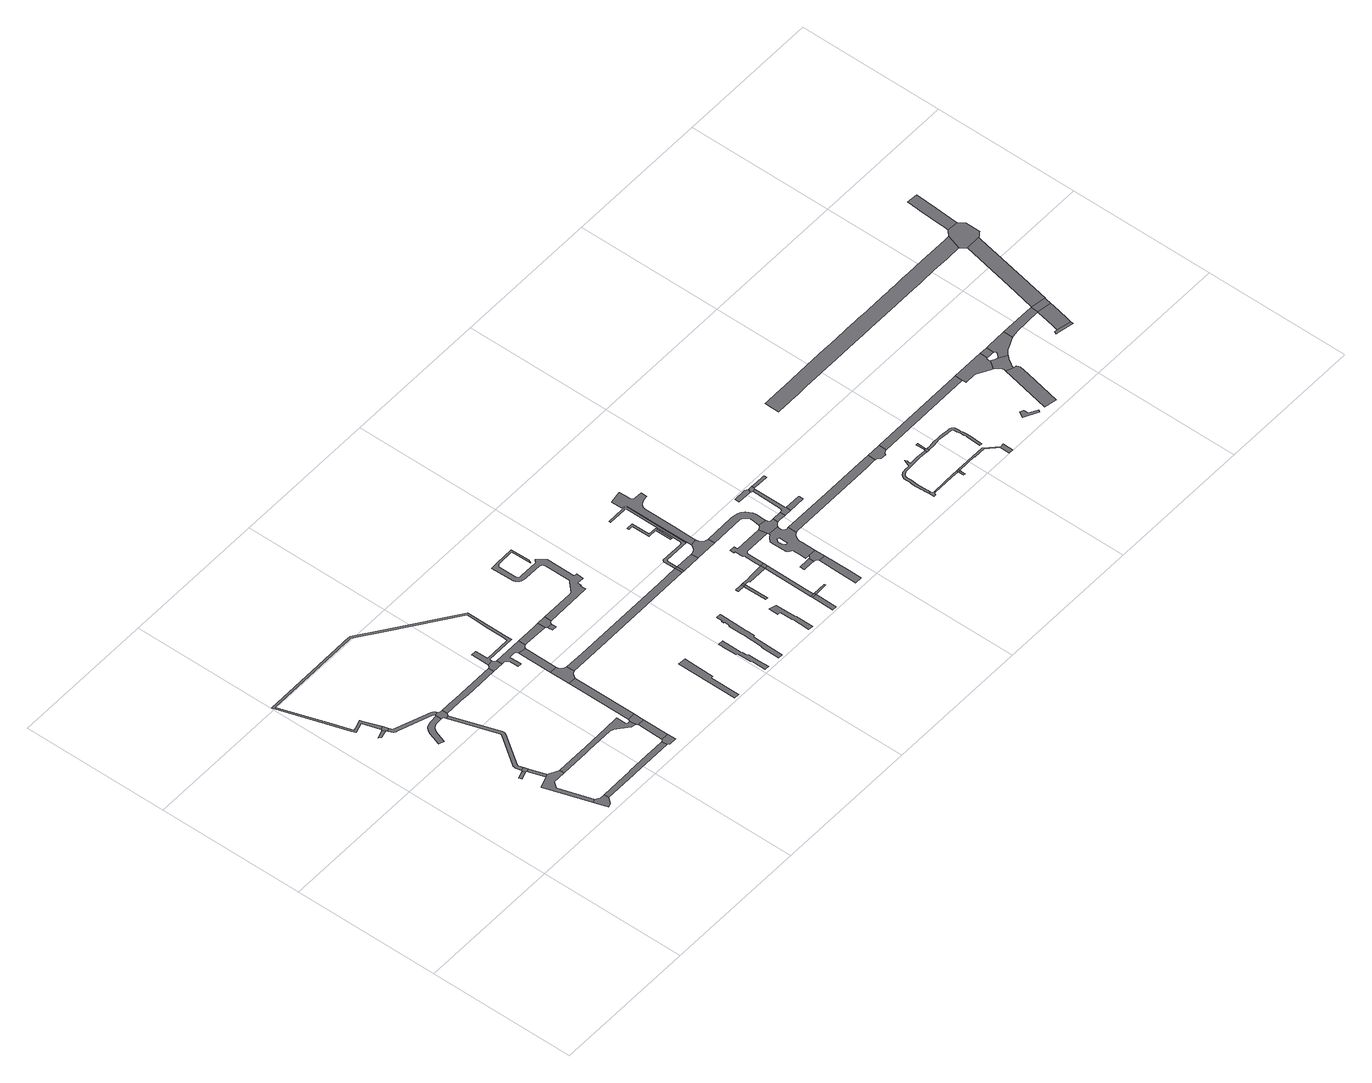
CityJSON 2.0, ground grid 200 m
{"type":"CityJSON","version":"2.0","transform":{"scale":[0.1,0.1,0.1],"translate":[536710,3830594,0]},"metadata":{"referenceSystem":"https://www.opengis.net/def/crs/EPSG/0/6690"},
"CityObjects":{
"road1":{"type":"Road","geometry":[{"type":"MultiSurface","lod":"1","boundaries":[[[0,1,2,3]]]}]},
"road2":{"type":"Road","geometry":[{"type":"MultiSurface","lod":"1","boundaries":[[[4,5,6,7,8,9,10]]]}]},
"road3":{"type":"Road","attributes":{"RoadStructureAttribute.sectionType":"1"},"geometry":[{"type":"MultiSurface","lod":"1","boundaries":[[[11,12,13,14,6,5,15,16,17,18]]]}]},
"road4":{"type":"Road","geometry":[{"type":"MultiSurface","lod":"1","boundaries":[[[19,20,21,22]]]}]},
"road5":{"type":"Road","geometry":[{"type":"MultiSurface","lod":"1","boundaries":[[[23,24,0,3,25,26]]]}]},
"road6":{"type":"Road","geometry":[{"type":"MultiSurface","lod":"1","boundaries":[[[27,28,19,22,29,30]]]}]},
"road7":{"type":"Road","geometry":[{"type":"MultiSurface","lod":"1","boundaries":[[[30,29,12,11]]]}]},
"road8":{"type":"Road","attributes":{"RoadStructureAttribute.sectionType":"1"},"geometry":[{"type":"MultiSurface","lod":"1","boundaries":[[[31,32,33,34,35,36,37,38,39,40,41,42,43,44,45]]]}]},
"road9":{"type":"Road","attributes":{"RoadStructureAttribute.sectionType":"1"},"geometry":[{"type":"MultiSurface","lod":"1","boundaries":[[[46,47,48,49,26,25,50,51,52,53,54,55,56]]]}]},
"road10":{"type":"Road","attributes":{"RoadStructureAttribute.sectionType":"1"},"geometry":[{"type":"MultiSurface","lod":"1","boundaries":[[[57,58,59,60,61,62,63,64,65,66,67,68,69,70,71,72,28,27]]]}]},
"road11":{"type":"Road","geometry":[{"type":"MultiSurface","lod":"1","boundaries":[[[73,56,55,74,31,45,75,76,65,64,77,78,79]]]}]},
"road12":{"type":"Road","attributes":{"RoadStructureAttribute.sectionType":"1"},"geometry":[{"type":"MultiSurface","lod":"1","boundaries":[[[80,81,82,83,84,10,9,85,86,87,88,89,90]]]}]},
"road13":{"type":"Road","attributes":{"RoadStructureAttribute.sectionType":"1"},"geometry":[{"type":"MultiSurface","lod":"1","boundaries":[[[91,92,93,94,95,96,97,98,18,17,99,100,101,102,103,104,105,106,107,108]]]}]},
"road14":{"type":"Road","attributes":{"RoadStructureAttribute.sectionType":"1"},"geometry":[{"type":"MultiSurface","lod":"1","boundaries":[[[109,110,111,112,113,114,115,116,117,118,119,120,121,122,123,124,125,24,23,126,127,128,129,130,131,132,133,134,135,136,137,138,139,140,141,142,143,144,145,146,147,148,149,150,151,152]]]}]},
"road15":{"type":"Road","attributes":{"RoadStructureAttribute.sectionType":"1"},"geometry":[{"type":"MultiSurface","lod":"1","boundaries":[[[153,154,155,79,78,156,157,158,159,160]]]}]},
"road16":{"type":"Road","geometry":[{"type":"MultiSurface","lod":"1","boundaries":[[[161,162,90,89,163,164,165]]]}]},
"road17":{"type":"Road","attributes":{"RoadStructureAttribute.sectionType":"1"},"geometry":[{"type":"MultiSurface","lod":"1","boundaries":[[[166,167,161,165,168]]]}]},
"road18":{"type":"Road","geometry":[{"type":"MultiSurface","lod":"1","boundaries":[[[169,108,107,170,166,168,171,172]]]}]},
"road19":{"type":"Road","attributes":{"RoadStructureAttribute.sectionType":"1"},"geometry":[{"type":"MultiSurface","lod":"1","boundaries":[[[173,174,169,172,175,176]]]}]},
"road20":{"type":"Road","geometry":[{"type":"MultiSurface","lod":"1","boundaries":[[[177,152,151,178,160,159,179,180]]]}]},
"road21":{"type":"Road","geometry":[{"type":"MultiSurface","lod":"1","boundaries":[[[181,173,176,182,183,184,185,186,187,188]]]}]},
"road22":{"type":"Road","attributes":{"RoadStructureAttribute.sectionType":"1"},"geometry":[{"type":"MultiSurface","lod":"1","boundaries":[[[180,179,189,190,191,192,193,194,195,196,197,198,199,200,201,202,203]]]}]},
"road23":{"type":"Road","attributes":{"RoadStructureAttribute.sectionType":"1"},"geometry":[{"type":"MultiSurface","lod":"1","boundaries":[[[199,204,181,188,205,200]]]}]},
"road24":{"type":"Road","attributes":{"RoadStructureAttribute.sectionType":"1"},"geometry":[{"type":"MultiSurface","lod":"1","boundaries":[[[206,203,202,207,208,209]]]}]},
"road25":{"type":"Road","attributes":{"RoadStructureAttribute.sectionType":"1"},"geometry":[{"type":"MultiSurface","lod":"1","boundaries":[[[210,211,212,213,214,215,216,217,218]]]}]},
"road26":{"type":"Road","geometry":[{"type":"MultiSurface","lod":"1","boundaries":[[[219,220,221,222,223]]]}]},
"road27":{"type":"Road","geometry":[{"type":"MultiSurface","lod":"1","boundaries":[[[209,208,219,223,224,225,226,227]]]}]},
"road28":{"type":"Road","attributes":{"RoadStructureAttribute.sectionType":"1"},"geometry":[{"type":"MultiSurface","lod":"1","boundaries":[[[228,229,185,184,230,231,232,233]]]}]},
"road29":{"type":"Road","attributes":{"RoadStructureAttribute.sectionType":"1"},"geometry":[{"type":"MultiSurface","lod":"1","boundaries":[[[234,235,236,237,238,239,240,241,242,243,244,245,246,247,248,249,250,251]]]}]},
"road30":{"type":"Road","attributes":{"RoadStructureAttribute.sectionType":"1"},"geometry":[{"type":"MultiSurface","lod":"1","boundaries":[[[252,253,254,255,256,257,258,259,260,261,262,263,264,265,266,267,268,269,270,271,272,273,274,275,276,277,278,279,280,281,282,283,284,285,286,287,288,289,290,291,292,293,294,295,296,297,298,299,300,227,226]]]}]},
"road31":{"type":"Road","attributes":{"RoadStructureAttribute.sectionType":"1"},"geometry":[{"type":"MultiSurface","lod":"1","boundaries":[[[301,302,303,304,305,306,307,308,309,310,311,312,313,314,315,316,317,318,319,320,321,322]]]}]},
"road32":{"type":"Road","attributes":{"RoadStructureAttribute.sectionType":"1"},"geometry":[{"type":"MultiSurface","lod":"1","boundaries":[[[323,324,325,326,327,328,329,330,331,332,333]]]}]},
"road33":{"type":"Road","geometry":[{"type":"MultiSurface","lod":"1","boundaries":[[[233,232,334,335]]]}]},
"road34":{"type":"Road","geometry":[{"type":"MultiSurface","lod":"1","boundaries":[[[336,337,338,339,340]]]}]},
"road35":{"type":"Road","attributes":{"RoadStructureAttribute.sectionType":"1"},"geometry":[{"type":"MultiSurface","lod":"1","boundaries":[[[339,341,342,343,344]]]}]},
"road36":{"type":"Road","geometry":[{"type":"MultiSurface","lod":"1","boundaries":[[[340,339,344,345,346]]]}]},
"road37":{"type":"Road","attributes":{"RoadStructureAttribute.sectionType":"1"},"geometry":[{"type":"MultiSurface","lod":"1","boundaries":[[[335,334,347,348]]]}]},
"road38":{"type":"Road","attributes":{"RoadStructureAttribute.sectionType":"1"},"geometry":[{"type":"MultiSurface","lod":"1","boundaries":[[[349,350,351,352,353]]]}]},
"road39":{"type":"Road","geometry":[{"type":"MultiSurface","lod":"1","boundaries":[[[354,349,353,355,356]]]}]},
"road40":{"type":"Road","attributes":{"RoadStructureAttribute.sectionType":"1"},"geometry":[{"type":"MultiSurface","lod":"1","boundaries":[[[357,358,359,360,361,346,345,362,363,364]]]}]},
"road41":{"type":"Road","attributes":{"RoadStructureAttribute.sectionType":"1"},"geometry":[{"type":"MultiSurface","lod":"1","boundaries":[[[364,365,354,356,366,367]]]}]},
"road42":{"type":"Road","attributes":{"RoadStructureAttribute.sectionType":"1"},"geometry":[{"type":"MultiSurface","lod":"1","boundaries":[[[368,369,370,371,372,373,374,375,376,377,378,379,380,381,382,383,384,385,386,387,388,389,390,391,392,393,394,395,396,397,398,233,335]]]}]},
"road43":{"type":"Road","geometry":[{"type":"MultiSurface","lod":"1","boundaries":[[[399,400,355,353]]]}]},
"road44":{"type":"Road","geometry":[{"type":"MultiSurface","lod":"1","boundaries":[[[401,402,403,404,405,406,407,408,409,410]]]}]},
"road45":{"type":"Road","geometry":[{"type":"MultiSurface","lod":"1","boundaries":[[[411,412,413,414,415,416,417,418,348,347,419,420]]]}]},
"road46":{"type":"Road","geometry":[{"type":"MultiSurface","lod":"1","boundaries":[[[357,364,367,421]]]}]},
"road47":{"type":"Road","geometry":[{"type":"MultiSurface","lod":"1","boundaries":[[[422,423,424,425,426,427,428]]]}]},
"road48":{"type":"Road","attributes":{"RoadStructureAttribute.sectionType":"1"},"geometry":[{"type":"MultiSurface","lod":"1","boundaries":[[[429,430,431,432,433,434,435,436,437,438,439,357,421,440,441,442,443,444,445]]]}]},
"road49":{"type":"Road","attributes":{"RoadStructureAttribute.sectionType":"1"},"geometry":[{"type":"MultiSurface","lod":"1","boundaries":[[[446,447,448,449,450,451,452,453,454,455,456,457,458,459,460,461,462,463,464,465,466,467,468,415,414]]]}]},
"road50":{"type":"Road","attributes":{"RoadStructureAttribute.sectionType":"1"},"geometry":[{"type":"MultiSurface","lod":"1","boundaries":[[[469,470,471,472,473,474]]]}]},
"road51":{"type":"Road","geometry":[{"type":"MultiSurface","lod":"1","boundaries":[[[475,476,477,478,422,428,479,480,469,474]]]}]},
"road52":{"type":"Road","attributes":{"RoadStructureAttribute.sectionType":"1"},"geometry":[{"type":"MultiSurface","lod":"1","boundaries":[[[481,482,483,484,485,486,487,488,489,420,419,490,491,492,493,494,495,496]]]}]},
"road53":{"type":"Road","geometry":[{"type":"MultiSurface","lod":"1","boundaries":[[[497,498,499,500,501,502,503,504,505,506,507,508,509,510,511,512,513,514,515,516,517,476,475,518,519,520,521,522,523,524,525,526],[527,528,529,530,531,532,533,534,535,536,537,538,539,540,541,542]]]}]},
"road54":{"type":"Road","geometry":[{"type":"MultiSurface","lod":"1","boundaries":[[[495,543,544,445,444,500,499,545,546,547,548,549,550,551,496]]]}]},
"road55":{"type":"Road","geometry":[{"type":"MultiSurface","lod":"1","boundaries":[[[548,547,552,553,554]]]}]},
"road56":{"type":"Road","geometry":[{"type":"MultiSurface","lod":"1","boundaries":[[[555,556,557,558,559,560]]]}]},
"road57":{"type":"Road","attributes":{"RoadStructureAttribute.sectionType":"1"},"geometry":[{"type":"MultiSurface","lod":"1","boundaries":[[[561,562,563,564,554,553,565,566,567,568]]]}]},
"road58":{"type":"Road","geometry":[{"type":"MultiSurface","lod":"1","boundaries":[[[560,559,561,568,569,570,571]]]}]},
"road59":{"type":"Road","geometry":[{"type":"MultiSurface","lod":"1","boundaries":[[[572,573,574,566,565]]]}]},
"road60":{"type":"Road","attributes":{"RoadStructureAttribute.sectionType":"1"},"geometry":[{"type":"MultiSurface","lod":"1","boundaries":[[[575,576,577,578,579,580,571,570]]]}]},
"road61":{"type":"Road","attributes":{"RoadStructureAttribute.sectionType":"1"},"geometry":[{"type":"MultiSurface","lod":"1","boundaries":[[[581,582,524,523,583,584,585,586,587]]]}]},
"road62":{"type":"Road","geometry":[{"type":"MultiSurface","lod":"1","boundaries":[[[588,589,590,591,592,593,594,595,596,597]]]}]},
"road63":{"type":"Road","attributes":{"RoadStructureAttribute.sectionType":"1"},"geometry":[{"type":"MultiSurface","lod":"1","boundaries":[[[598,597,596,599,600,601,602]]]}]},
"road64":{"type":"Road","attributes":{"RoadStructureAttribute.sectionType":"1"},"geometry":[{"type":"MultiSurface","lod":"1","boundaries":[[[603,604,605,606,607,608,609,610,611,612,613,614,615,616,617,618,619,620,621,622,623,624,625,626,627,628,629,630,631,632,633,634,635,591,590,636,637,638,639,640,641,642,643,644,645,646,647,648,649,650,651,652,653,654,655,656,657,658,659]]]}]},
"road65":{"type":"Road","geometry":[{"type":"MultiSurface","lod":"1","boundaries":[[[587,586,660,661,662,663,664,665,666,667,668,669,670]]]}]},
"road66":{"type":"Road","geometry":[{"type":"MultiSurface","lod":"1","boundaries":[[[671,672,673,674,675,676,677]]]}]},
"road67":{"type":"Road","geometry":[{"type":"MultiSurface","lod":"1","boundaries":[[[602,601,671,677,678,679]]]}]},
"road68":{"type":"Road","geometry":[{"type":"MultiSurface","lod":"1","boundaries":[[[680,681,659,658,682,683,684]]]}]},
"road69":{"type":"Road","geometry":[{"type":"MultiSurface","lod":"1","boundaries":[[[685,686,687,688,681,680]]]}]},
"road70":{"type":"Road","attributes":{"RoadStructureAttribute.sectionType":"1"},"geometry":[{"type":"MultiSurface","lod":"1","boundaries":[[[689,690,691,692,679,678,693,694,695,696,697,698,699,700]]]}]},
"road71":{"type":"Road","attributes":{"RoadStructureAttribute.sectionType":"1"},"geometry":[{"type":"MultiSurface","lod":"1","boundaries":[[[701,702,703,704,705,706,707,708,709,710,711,712,713,714,715,716,717,718,719,720,721,722,723,724,725,726,727,728,729,730,731,732,733,734,735,736,737,738,739,740,741,742,743,744,684,683]]]}]},
"road72":{"type":"Road","attributes":{"RoadStructureAttribute.sectionType":"1"},"geometry":[{"type":"MultiSurface","lod":"1","boundaries":[[[745,670,669,746,747]]]}]},
"road73":{"type":"Road","attributes":{"RoadStructureAttribute.sectionType":"1"},"geometry":[{"type":"MultiSurface","lod":"1","boundaries":[[[748,749,750,751,752,753]]]}]},
"road74":{"type":"Road","geometry":[{"type":"MultiSurface","lod":"1","boundaries":[[[747,746,754,755,756,757,758,759,760,761,762,763,764,765,766]]]}]},
"road75":{"type":"Road","attributes":{"RoadStructureAttribute.sectionType":"1"},"geometry":[{"type":"MultiSurface","lod":"1","boundaries":[[[767,768,769,770,771,772,773,774,775]]]}]},
"road76":{"type":"Road","attributes":{"RoadStructureAttribute.sectionType":"1"},"geometry":[{"type":"MultiSurface","lod":"1","boundaries":[[[776,777,778,779,780,781,782,783,784,785,786,787,788,789,790,791,792,793,794,795,796,797,798,799,800,801,802,803,804,805,806,807,808,809,810,811,812,813,814,815,816,817,818,819,820,821,822,823,824,825,826,827,828,829,830,831,832,833,834,835,836,837]]]}]},
"road77":{"type":"Road","geometry":[{"type":"MultiSurface","lod":"1","boundaries":[[[838,839,840,760,759,841,842,843,767,775,844,845,846,847,848]]]}]},
"road78":{"type":"Road","attributes":{"RoadStructureAttribute.sectionType":"1"},"geometry":[{"type":"MultiSurface","lod":"1","boundaries":[[[849,766,765,850,851,852,853,854,855]]]}]},
"road79":{"type":"Road","geometry":[{"type":"MultiSurface","lod":"1","boundaries":[[[856,857,858,859,855,854,860,861,862,863,864,865,848,847,866,867,868,869,870,871]]]}]},
"road80":{"type":"Road","attributes":{"RoadStructureAttribute.sectionType":"1"},"geometry":[{"type":"MultiSurface","lod":"1","boundaries":[[[871,870,872,873,874,875]]]}]},
"road81":{"type":"Road","geometry":[{"type":"MultiSurface","lod":"1","boundaries":[[[876,877,878,879,880,881,882,883,884,885]]]}]},
"road82":{"type":"Road","attributes":{"RoadStructureAttribute.sectionType":"1"},"geometry":[{"type":"MultiSurface","lod":"1","boundaries":[[[874,886,887,885,884,888,889,890,891]]]}]},
"road83":{"type":"Road","geometry":[{"type":"MultiSurface","lod":"1","boundaries":[[[875,874,891,892,893,894]]]}]},
"road84":{"type":"Road","attributes":{"RoadStructureAttribute.sectionType":"1"},"geometry":[{"type":"MultiSurface","lod":"1","boundaries":[[[895,896,897,894,893,898,899,900,901,902]]]}]},
"road85":{"type":"Road","geometry":[{"type":"MultiSurface","lod":"1","boundaries":[[[903,904,837,836,905,906,895,902,907,908,909,910,911,912,913,914]]]}]},
"road86":{"type":"Road","attributes":{"RoadStructureAttribute.sectionType":"1"},"geometry":[{"type":"MultiSurface","lod":"1","boundaries":[[[915,916,917,918,919,920,921,922,923,924,925,903,914]]]}]}
},
"vertices":[
[544,2843,0],[426,2804,0],[454,2774,0],[562,2806,0],
[1316,246,0],[1256,286,0],[1207,270,0],[1265,90,0],[1313,106,0],[1377,182,0],[1377,247,0],
[1213,950,0],[1173,937,0],[1020,884,0],[1011,871,0],[1111,739,0],[1169,816,0],[1352,817,0],[1352,878,0],
[1066,1205,0],[964,1166,0],[974,1128,0],[1085,1164,0],
[592,2874,0],[551,2861,0],[574,2793,0],[615,2807,0],
[1123,1229,0],[1076,1215,0],[1097,1161,0],[1140,1175,0],
[1107,2501,0],[997,2495,0],[947,2485,0],[907,2469,0],[875,2431,0],[851,2391,0],[848,2384,0],[793,2208,0],[863,2186,0],[863,2191,0],[916,2349,0],[956,2402,0],[1000,2428,0],[1053,2431,0],[1108,2431,0],
[1152,2552,0],[1134,2574,0],[1114,2584,0],[632,2756,0],[582,2773,0],[605,2719,0],[625,2701,0],[648,2697,0],[1099,2539,0],[1114,2524,0],[1159,2529,0],
[1104,1289,0],[1108,1311,0],[1390,1712,0],[1399,1727,0],[1403,1743,0],[1403,1756,0],[1401,1773,0],[1197,2401,0],[1155,2388,0],[1357,1763,0],[1354,1742,0],[1076,1348,0],[1064,1330,0],[1062,1315,0],[1057,1301,0],[1057,1286,0],
[1174,2507,0],[1109,2509,0],[1132,2432,0],[1144,2424,0],[1203,2423,0],[1215,2431,0],[1215,2507,0],
[2416,255,0],[2158,253,0],[1858,251,0],[1832,250,0],[1742,250,0],[1752,182,0],[1840,182,0],[1872,182,0],[2248,182,0],[2437,182,0],[2430,256,0],
[2409,737,0],[2399,744,0],[2391,755,0],[2390,885,0],[2193,882,0],[1819,880,0],[1740,880,0],[1653,880,0],[1661,818,0],[1751,818,0],[1816,818,0],[2186,819,0],[2231,800,0],[2254,781,0],[2392,667,0],[2425,665,0],[2450,652,0],[2442,742,0],
[2168,2584,0],[2566,2586,0],[2566,2661,0],[2566,2930,0],[2567,3124,0],[2567,3235,0],[1781,3800,0],[1439,4047,0],[1343,4046,0],[1315,4046,0],[1074,4045,0],[987,4044,0],[752,4043,0],[10,4040,0],[315,3102,0],[332,3051,0],[476,3097,0],[513,3104,0],[501,3137,0],[383,3102,0],[344,3091,0],[340,3102,0],[300,3225,0],[256,3360,0],[47,4013,0],[772,4016,0],[999,4017,0],[1083,4017,0],[1315,4018,0],[1342,4018,0],[1414,4019,0],[1758,3774,0],[2540,3215,0],[2538,3124,0],[2534,2939,0],[2529,2679,0],[2528,2615,0],[2166,2609,0],[2166,2787,0],[2094,2786,0],[2094,2783,0],[2094,2564,0],[2094,2541,0],[2164,2552,0],
[1565,2505,0],[1450,2506,0],[1422,2506,0],[1433,2431,0],[1463,2431,0],[1590,2430,0],[2057,2430,0],[2057,2503,0],
[2464,275,0],[2444,258,0],[2465,160,0],[2563,160,0],[2563,275,0],
[2468,628,0],[2468,600,0],[2563,628,0],
[2461,770,0],[2453,648,0],[2563,668,0],[2563,770,0],
[2459,1643,0],[2460,1423,0],[2563,1387,0],[2563,1643,0],
[2174,2527,0],[2077,2513,0],[2204,2430,0],[2204,2507,0],
[2459,1920,0],[2582,1684,0],[2610,1709,0],[2644,1724,0],[2636,1827,0],[2596,1844,0],[2568,1883,0],[2557,1921,0],
[2243,2430,0],[2260,2430,0],[2290,2393,0],[2290,2388,0],[2294,2261,0],[2347,2261,0],[2345,2339,0],[2342,2428,0],[2417,2429,0],[2442,2422,0],[2458,2392,0],[2558,2376,0],[2578,2403,0],[2600,2411,0],[2600,2509,0],
[2458,2237,0],[2558,2147,0],
[2880,2510,0],[2628,2414,0],[2953,2407,0],[2950,2510,0],
[3549,90,0],[3549,443,0],[3579,446,0],[3592,852,0],[3593,859,0],[3485,865,0],[3485,833,0],[3483,38,0],[3549,38,0],
[2973,2382,0],[2973,2360,0],[2978,2312,0],[3038,2315,0],[3040,2380,0],
[3052,2408,0],[3076,2415,0],[3077,2416,0],[3076,2511,0],
[4293,1828,0],[2914,1827,0],[3027,1725,0],[4496,1730,0],[4601,1731,0],[4601,1829,0],
[4100,190,0],[4098,334,0],[4087,354,0],[4084,419,0],[4072,426,0],[4075,642,0],[4076,651,0],[4077,706,0],[4007,708,0],[4008,650,0],[4008,643,0],[4009,581,0],[4011,452,0],[4033,443,0],[4036,256,0],[4046,243,0],[4044,47,0],[4103,47,0],
[3707,2424,0],[3704,2502,0],[3721,2502,0],[3721,2555,0],[3818,2553,0],[3819,2595,0],[3820,2651,0],[3780,2655,0],[3783,3050,0],[3697,3159,0],[3660,3124,0],[3408,3121,0],[3383,3123,0],[3361,3132,0],[3358,3133,0],[3353,3138,0],[3350,3146,0],[3347,3153,0],[3344,3163,0],[3344,3172,0],[3342,3394,0],[3344,3407,0],[3359,3422,0],[3370,3431,0],[3380,3435,0],[3614,3442,0],[3623,3168,0],[3647,3215,0],[3638,3468,0],[3379,3460,0],[3277,3456,0],[3284,3142,0],[3288,3131,0],[3292,3120,0],[3307,3099,0],[3325,3084,0],[3333,3076,0],[3345,3070,0],[3362,3065,0],[3380,3062,0],[3403,3059,0],[3408,3059,0],[3651,3059,0],[3686,3037,0],[3696,3002,0],[3695,2649,0],[3678,2633,0],[3561,2518,0],[3526,2513,0],
[4349,464,0],[4369,479,0],[4370,574,0],[4370,602,0],[4373,767,0],[4376,973,0],[4376,984,0],[4315,985,0],[4315,965,0],[4317,898,0],[4302,900,0],[4302,873,0],[4315,873,0],[4316,793,0],[4301,792,0],[4301,790,0],[4297,604,0],[4298,577,0],[4293,298,0],[4280,296,0],[4276,41,0],[4341,40,0],
[4903,295,0],[4893,302,0],[4893,577,0],[4795,606,0],[4796,526,0],[4796,476,0],[4836,474,0],[4835,299,0],[4843,291,0],[4837,54,0],[4905,52,0],
[4636,1731,0],[4636,1829,0],
[4784,1089,0],[4783,1048,0],[4785,1048,0],[4883,1047,0],[4883,1089,0],
[4883,1042,0],[4884,727,0],[4916,727,0],[4915,1046,0],
[4915,1057,0],[4915,1089,0],
[4891,1731,0],[4890,1829,0],
[5247,334,0],[5243,32,0],[5303,31,0],[5303,33,0],[5310,334,0],
[5247,359,0],[5310,359,0],[5295,358,0],
[5250,1100,0],[5032,1091,0],[5032,1083,0],[4975,1082,0],[4975,1089,0],[4980,1055,0],[4983,1040,0],[5255,1040,0],
[5249,477,0],[5296,462,0],[5301,1040,0],
[4634,1898,0],[4634,1906,0],[4633,1972,0],[4647,1986,0],[4922,1987,0],[4932,1987,0],[4988,1987,0],[4987,2283,0],[4987,2836,0],[4986,2849,0],[4979,2861,0],[4970,2872,0],[4948,2881,0],[4928,2881,0],[4686,2880,0],[4686,2855,0],[4928,2856,0],[4943,2856,0],[4955,2851,0],[4959,2847,0],[4961,2842,0],[4962,2835,0],[4962,2290,0],[4962,2043,0],[4941,2022,0],[4933,2022,0],[4922,2022,0],[4618,2021,0],[4598,2000,0],[4599,1906,0],[4599,1898,0],
[5491,338,0],[5491,360,0],
[4797,2625,0],[4798,2376,0],[4915,2376,0],[4915,2153,0],[4940,2153,0],[4940,2401,0],[4823,2401,0],[4822,2650,0],[4737,2649,0],[4737,2624,0],
[5145,1836,0],[5117,1861,0],[5099,1898,0],[5094,1933,0],[5002,1917,0],[4987,1880,0],[4957,1850,0],[4915,1834,0],[5190,1732,0],[5190,1827,0],
[5302,1099,0],
[5691,745,0],[5663,744,0],[5528,743,0],[5524,681,0],[5529,681,0],[5658,678,0],[5691,677,0],
[5289,1473,0],[5288,1520,0],[5216,1525,0],[5216,1467,0],[5236,1470,0],[5235,1374,0],[5235,1347,0],[5255,1345,0],[5252,1287,0],[5253,1249,0],[5249,1215,0],[5303,1248,0],[5303,1286,0],[5303,1341,0],[5325,1363,0],[5685,1359,0],[5666,1474,0],
[5091,1946,0],[5091,1996,0],[5092,2255,0],[5094,2688,0],[5104,2721,0],[5126,2751,0],[5158,2771,0],[5193,2784,0],[5256,2792,0],[5256,2872,0],[5157,2874,0],[5132,2881,0],[5120,2901,0],[5114,2921,0],[5111,2996,0],[5108,3071,0],[4936,3044,0],[4936,3039,0],[4937,2899,0],[4967,2894,0],[4992,2877,0],[4998,2850,0],[5000,2279,0],
[5742,633,0],[5739,311,0],[5737,95,0],[5837,96,0],[5836,276,0],[5833,634,0],
[5832,774,0],[5725,773,0],[5718,757,0],[5703,745,0],[5726,668,0],[5739,648,0],
[5830,1536,0],[5832,1646,0],[5826,1693,0],[5808,1731,0],[5785,1765,0],[5750,1797,0],[5713,1815,0],[5665,1827,0],[5610,1829,0],[5658,1734,0],[5691,1722,0],[5721,1692,0],[5737,1650,0],[5737,1595,0],[5725,1517,0],[5831,1501,0],
[5835,1273,0],[5833,1303,0],[5837,1331,0],[5692,1337,0],[5687,1319,0],[5660,1304,0],[5638,1286,0],[5621,1264,0],[5606,1249,0],[5606,1195,0],[5606,1172,0],[5607,1140,0],[5607,1124,0],[5607,1116,0],[5608,1016,0],[5626,991,0],[5651,977,0],[5668,972,0],[5669,867,0],[5669,821,0],[5668,777,0],[5831,960,0],[5831,1004,0],[5838,1044,0],[5865,1089,0],[5875,1095,0],[5909,1117,0],[5909,1231,0],[5886,1231,0],[5853,1246,0],[5719,1165,0],[5719,1152,0],[5719,1144,0],[5719,1117,0],[5719,1115,0],[5717,1092,0],[5692,1085,0],[5689,1089,0],[5667,1124,0],[5665,1148,0],[5664,1167,0],[5664,1170,0],[5664,1174,0],[5674,1199,0],[5691,1217,0],[5719,1207,0],
[5716,1500,0],[5691,1482,0],[5855,1351,0],[5877,1371,0],[5902,1382,0],[5902,1449,0],[5879,1449,0],[5851,1459,0],[5836,1481,0],
[5939,1382,0],[6032,1382,0],[6031,1448,0],
[6041,1980,0],[5861,1978,0],[5859,1918,0],[5861,1918,0],[6054,1915,0],[6076,1956,0],
[6087,1896,0],[6083,1491,0],[6076,1471,0],[6059,1453,0],[6134,1382,0],[6134,1446,0],[6128,1456,0],[6127,1896,0],
[6126,1911,0],[6136,1921,0],[6136,1956,0],
[6364,1381,0],[6361,1444,0],[6359,1444,0],
[6159,1919,0],[6354,1916,0],[6354,1917,0],[6353,1953,0],[6351,1956,0],[6211,1956,0],
[7198,1232,0],[6593,1231,0],[5947,1122,0],[7199,1125,0],[7344,1126,0],[7349,1126,0],[7349,1232,0],
[7382,295,0],[7372,305,0],[7365,325,0],[7336,317,0],[7338,246,0],[7366,248,0],[7373,265,0],[7381,273,0],[7390,276,0],[7399,292,0],
[7745,295,0],[7700,275,0],[7750,274,0],[7802,273,0],[7802,295,0],
[7801,772,0],[7728,780,0],[7687,782,0],[7640,783,0],[7603,781,0],[7576,777,0],[7564,779,0],[7560,786,0],[7557,794,0],[7568,835,0],[7555,859,0],[7530,785,0],[7520,773,0],[7502,766,0],[7463,766,0],[7418,764,0],[7397,760,0],[7386,754,0],[7367,744,0],[7350,724,0],[7338,705,0],[7333,683,0],[7332,659,0],[7332,636,0],[7332,605,0],[7328,567,0],[7325,521,0],[7325,493,0],[7325,467,0],[7327,441,0],[7331,395,0],[7332,378,0],[7335,345,0],[7365,358,0],[7363,391,0],[7363,401,0],[7360,426,0],[7360,462,0],[7359,511,0],[7363,579,0],[7366,609,0],[7366,625,0],[7366,653,0],[7367,677,0],[7372,692,0],[7380,707,0],[7395,722,0],[7411,730,0],[7424,734,0],[7442,736,0],[7518,742,0],[7608,747,0],[7664,751,0],[7713,749,0],[7787,745,0],[7817,744,0],[7818,776,0],
[7350,1126,0],[7371,1124,0],[7389,1114,0],[7394,1109,0],[7412,1087,0],[7484,1082,0],[7494,1105,0],[7519,1120,0],[7536,1123,0],[7551,1126,0],[7550,1233,0],
[7807,267,0],[7805,221,0],[7807,193,0],[7832,192,0],[7831,219,0],[7831,222,0],[7831,261,0],
[7832,272,0],[7832,295,0],
[7850,787,0],[7826,785,0],[7843,744,0],[7858,744,0],[7857,776,0],
[7849,810,0],[7850,911,0],[7826,911,0],[7829,803,0],
[8464,146,0],[8421,145,0],[8378,187,0],[8266,298,0],[8108,276,0],[8108,270,0],[8269,272,0],[8365,176,0],[8401,139,0],[8401,10,0],[8401,5,0],[8463,5,0],
[7888,745,0],[7937,747,0],[8011,755,0],[8046,756,0],[8079,755,0],[8191,746,0],[8249,741,0],[8256,737,0],[8266,733,0],[8274,720,0],[8274,713,0],[8274,703,0],[8274,679,0],[8281,637,0],[8287,580,0],[8289,555,0],[8289,529,0],[8289,511,0],[8277,342,0],[8312,341,0],[8318,439,0],[8323,523,0],[8321,567,0],[8314,623,0],[8310,649,0],[8309,678,0],[8307,707,0],[8307,719,0],[8306,723,0],[8303,736,0],[8295,749,0],[8284,762,0],[8268,771,0],[8251,774,0],[8216,773,0],[8199,774,0],[8178,777,0],[8106,784,0],[8057,785,0],[8018,785,0],[7981,785,0],[7950,783,0],[7905,777,0],[7871,775,0],
[8904,1235,0],[8931,1134,0],[8931,1235,0],
[9016,231,0],[9011,296,0],[8968,313,0],[8928,236,0],[9111,135,0],[9129,167,0],
[8931,1101,0],[8931,1079,0],[9079,1081,0],[9106,1071,0],[9203,1016,0],[9289,967,0],[9366,1079,0],[9359,1094,0],[9356,1101,0],[9360,1113,0],[9363,1124,0],[9381,1134,0],[9381,1236,0],
[9361,841,0],[9208,145,0],[9374,110,0],[9481,614,0],[9511,756,0],[9492,795,0],[9464,798,0],[9459,799,0],[9451,803,0],
[10485,2660,0],[10228,2660,0],[10074,2660,0],[9959,2659,0],[9955,2659,0],[9826,2659,0],[9809,2659,0],[9794,2659,0],[9683,2659,0],[9583,2658,0],[9484,2658,0],[9463,2658,0],[9361,2658,0],[9333,2658,0],[8983,2657,0],[8978,2657,0],[8908,2657,0],[8820,2657,0],[8816,2657,0],[8681,2656,0],[8670,2656,0],[8550,2656,0],[8414,2655,0],[8311,2655,0],[8093,2654,0],[7981,2653,0],[7579,2651,0],[7429,2650,0],[7427,2650,0],[7269,2650,0],[7226,2650,0],[7226,2550,0],[7227,2450,0],[7271,2450,0],[7297,2450,0],[7457,2451,0],[7575,2451,0],[7726,2452,0],[8277,2453,0],[8298,2453,0],[8365,2454,0],[8396,2454,0],[8607,2454,0],[8757,2455,0],[8907,2456,0],[9079,2456,0],[9352,2457,0],[9367,2457,0],[9464,2457,0],[9472,2457,0],[9660,2458,0],[9796,2458,0],[9859,2458,0],[10001,2458,0],[10037,2458,0],[10101,2458,0],[10159,2459,0],[10177,2459,0],[10204,2459,0],[10293,2459,0],[10490,2459,0],[10555,2660,0],
[9422,1047,0],[9398,1060,0],[9376,1073,0],[9323,948,0],[9358,906,0],[9363,866,0],[9461,829,0],[9471,856,0],[9520,930,0],[9559,973,0],[9442,1037,0],
[9485,1236,0],[9450,1133,0],[9453,1133,0],[9463,1133,0],[9467,1133,0],[9493,1132,0],[9496,1236,0],
[9672,1237,0],[9658,1237,0],[9548,1237,0],[9533,1237,0],[9495,1131,0],[9496,1129,0],[9516,1110,0],[9514,1093,0],[9477,1053,0],[9464,1040,0],[9570,986,0],[9624,1031,0],[9696,1062,0],[9761,1090,0],[9809,1106,0],[9808,1237,0],
[9823,1111,0],[9913,1129,0],[10294,1138,0],[10300,1238,0],
[10218,787,0],[10199,788,0],[10176,789,0],[10164,752,0],[10177,752,0],[10189,751,0],[10213,749,0],[10410,708,0],[10418,746,0],[10221,787,0],
[10293,1130,0],[10238,870,0],[10434,827,0],[10458,942,0],[10483,1060,0],[10492,1102,0],
[10513,1200,0],[10514,1204,0],[10315,1238,0],
[10554,2382,0],[10465,1956,0],[10399,1641,0],[10552,1391,0],[10596,1604,0],[10654,1879,0],[10749,2343,0],[10758,2384,0],
[10629,2729,0],[10626,2726,0],[10509,2436,0],[10529,2412,0],[10779,2398,0],[10810,2420,0],[10840,2440,0],[10840,2643,0],[10818,2671,0],[10814,2675,0],[10783,2714,0],[10778,2720,0],
[10784,2817,0],[10805,3135,0],[10808,3175,0],[10810,3206,0],[10819,3350,0],[10744,3356,0],[10669,3361,0],[10659,3204,0],[10657,3173,0],[10635,2831,0],[10635,2826,0]
]}
